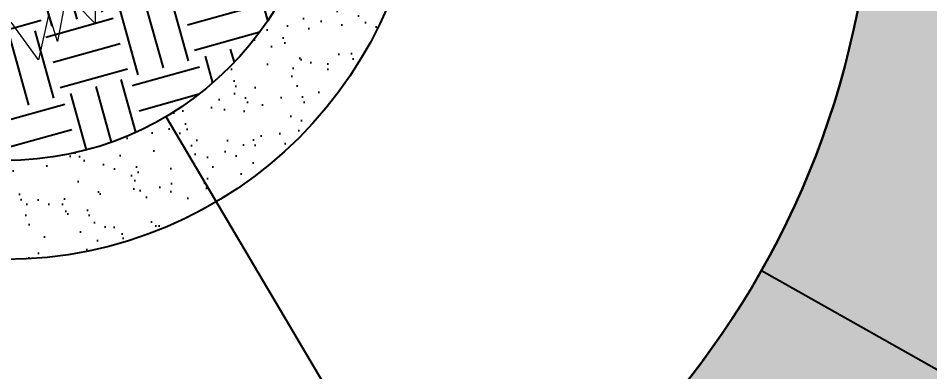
# Model space of a CAD drawing. Header units: millimetres. Extents: x 793 to 3159, y 750 to 2095.
# Drawn here: x 1307.894 to 1312.037, y 1021.949 to 1023.558 of the extents above; entities that cross this region are included whole.
import ezdxf

# ---------------------------------------------------------------- set-up
doc = ezdxf.new("R2010")
doc.units = ezdxf.units.MM
doc.layers.add('PLANTAS', color=64, linetype='Continuous', lineweight=5)
doc.layers.add('XR-CASETA$1$A-PISOS', color=1, linetype='Continuous')
pattern_1 = [(8.052967264651071, (1304.243274067052, 1022.833193521166), (0.09066859243765336, 0.1736209049839756), [0, -0.1544319999999998, 0, -0.1727199999999998, 0, -0.1650999999999998]), (338.0529672646509, (1304.243274067052, 1022.833193521166), (0.2975417093637804, 0.1612899137917793), [0, -0.08331200000000001, 0, -0.139192, 0, -0.05334000000000001]), (298.052967264651, (1304.134450614679, 1022.894630132707), (0.2758044180501389, -0.1550460648608153), [0, -0.05079999999999997, 0, -0.1828799999999999, 0, -0.2387599999999999]), (288.052967264651, (1304.134450614679, 1022.894630132707), (0.3098036984628135, -0.07249978416217584), [0, -0.02539999999999999, 0, -0.119888, 0, -0.1371599999999999])]

# ---------------------------------------------------------------- blocks, each defined once
blk = doc.blocks.new('ARBUST~5')
at = {"layer": 'PLANTAS'}
for p, q in [((-0.04871503003803923, 0.1843103827868759), (-0.03871503003804833, 0.2343103827868731)), ((-0.03871503003804833, 0.2343103827868731), (-0.008715030038047189, 0.194310382786874)), ((0.07128496996196532, 0.1843103827868759), (0.1119099699619426, 0.2211853827868779)), ((0.1012849699619665, 0.1543103827868748), (0.1119099699619426, 0.2211853827868779)), ((-0.06871503003804946, 0.1543103827868748), (-0.05871503003805856, 0.21431038278687)), ((-0.05871503003805856, 0.21431038278687), (-0.04871503003803923, 0.1843103827868759)), ((0.001284969961943716, 0.2043103827868791), (0.01128496996196304, 0.21431038278687)), ((0.01128496996196304, 0.21431038278687), (0.02128496996195395, 0.1743103827868779)), ((0.02128496996195395, 0.1743103827868779), (0.05440996996196645, 0.2124353827868717)), ((0.07128496996196532, 0.1843103827868759), (0.05440996996196645, 0.2124353827868717)), ((-0.008715030038047189, 0.194310382786874), (0.001284969961943716, 0.2043103827868791)), ((-0.0987150300380506, 0.1543103827868748), (-0.0987150300380506, 0.194310382786874)), ((-0.0987150300380506, 0.194310382786874), (-0.07871503003804037, 0.1743103827868779)), ((-0.1487150300380335, 0.1743103827868779), (-0.0987150300380506, 0.1543103827868748)), ((-0.1187150300380324, 0.1343103827868717), (-0.1487150300380335, 0.1743103827868779)), ((-0.07871503003804037, 0.1743103827868779), (-0.06871503003804946, 0.1543103827868748)), ((0.1012849699619665, 0.1543103827868748), (0.1212849699619483, 0.1743103827868779)), ((0.1212849699619483, 0.1743103827868779), (0.1312849699619676, 0.1243103827868737)), ((0.08128496996195622, 0.1543103827868748), (0.05128496996195508, 0.1043103827868705)), ((0.1312849699619676, 0.1243103827868737), (0.1712849699619596, 0.1543103827868748)), ((0.1712849699619596, 0.1543103827868748), (0.1512849699619494, 0.1043103827868705)), ((-0.05871503003805856, 0.1443103827868768), (-0.03871503003804833, 0.09431038278687964)), ((-0.1687150300380438, 0.1243103827868737), (-0.1187150300380324, 0.1343103827868717)), ((-0.1087150300380415, 0.1343103827868717), (-0.07871503003804037, 0.1043103827868705)), ((-0.02434003003804719, 0.1293103827868762), (-0.003715030038051736, 0.02243538278687396)), ((0.01128496996196304, 0.08431038278687453), (0.02128496996195395, 0.1343103827868717)), ((-0.1487150300380335, 0.1043103827868705), (-0.1687150300380438, 0.1243103827868737)), ((0.08128496996195622, 0.1143103827868757), (0.03503496996194144, 0.04743538278687964)), ((0.1312849699619676, 0.1143103827868757), (0.1012849699619665, 0.08431038278687453)), ((-0.1787150300380347, 0.07431038278686941), (-0.2187150300380551, 0.1043103827868705)), ((-0.1487150300380335, 0.1043103827868705), (-0.2180900300380415, 0.1043103827868705)), ((0.1912849699619414, 0.1043103827868705), (0.1512849699619494, 0.07431038278686941)), ((0.1512849699619494, 0.1043103827868705), (0.1912849699619414, 0.1043103827868705)), ((-0.1487150300380335, 0.08431038278687453), (-0.0987150300380506, 0.05431038278687339)), ((-0.1087150300380415, 0.08431038278687453), (-0.04246503003804492, 0.03243538278687907)), ((-0.1787150300380347, 0.07431038278686941), (-0.2093400300380495, 0.06306038278687964)), ((0.1512849699619494, 0.07431038278686941), (0.2112849699619517, 0.0643103827868785)), ((-0.1687150300380438, 0.02431038278687225), (-0.2099650300380347, 0.06306038278687964)), ((0.2112849699619517, 0.0643103827868785), (0.1812849699619505, 0.05431038278687339)), ((0.1812849699619505, 0.05431038278687339), (0.2312849699619619, 0.04431038278687538)), ((0.1212849699619483, 0.04431038278687538), (0.02940996996196077, 0.00743538278687339)), ((0.2312849699619619, 0.04431038278687538), (0.1912849699619414, 0.01431038278687424)), ((-0.2087150300380358, 0.01431038278687424), (-0.1687150300380438, 0.02431038278687225)), ((-0.07871503003804037, 0.01431038278687424), (-0.1287150300380517, 0.02431038278687225)), ((-0.1893400300380392, -0.0119396172131232), (-0.2087150300380358, 0.01431038278687424)), ((0.1912849699619414, 0.01431038278687424), (0.2100349699619528, -0.0119396172131232)), ((-0.1193400300380461, -0.04193961721312434), (-0.02746503003805856, -0.005064617213129452)), ((-0.2293400300380313, -0.04193961721312434), (-0.1893400300380392, -0.0119396172131232)), ((0.08065996996194258, -0.0119396172131232), (0.1306599699619539, -0.02193961721312832)), ((0.2106599699619665, -0.0119396172131232), (0.170659969961946, -0.02193961721312832)), ((0.0262849699619494, -0.1269396172131252), (0.005659969961953948, -0.02006461721313002)), ((0.170659969961946, -0.02193961721312832), (0.2119099699619653, -0.06068961721312149)), ((0.1106599699619437, -0.08193961721313059), (0.04440996996194713, -0.03006461721312093)), ((-0.1793400300380483, -0.05193961721312945), (-0.2293400300380313, -0.04193961721312434)), ((-0.07934003003805401, -0.1119396172131246), (-0.03309003003803923, -0.04506461721312149)), ((-0.2093400300380495, -0.06193961721312036), (-0.1793400300380483, -0.05193961721312945)), ((0.1506599699619642, -0.08193961721313059), (0.1006599699619528, -0.05193961721312945)), ((-0.1493400300380472, -0.07193961721312547), (-0.2093400300380495, -0.06193961721312036)), ((0.1806599699619653, -0.07193961721312547), (0.2112849699619517, -0.06068961721312149)), ((-0.1893400300380392, -0.1019396172131266), (-0.1493400300380472, -0.07193961721312547)), ((0.1806599699619653, -0.07193961721312547), (0.2206599699619574, -0.1019396172131266)), ((-0.129340030038037, -0.1119396172131246), (-0.09934003003803582, -0.08193961721313059)), ((-0.00934003003803241, -0.08193961721313059), (-0.01934003003805174, -0.1319396172131277)), ((0.06065996996196077, -0.1419396172131258), (0.04065996996195054, -0.0919396172131215)), ((-0.1493400300380472, -0.1019396172131266), (-0.1893400300380392, -0.1019396172131266)), ((-0.1693400300380574, -0.1519396172131238), (-0.1493400300380472, -0.1019396172131266)), ((-0.07934003003805401, -0.1519396172131238), (-0.04934003003805287, -0.1019396172131266)), ((0.1106599699619437, -0.1319396172131277), (0.08065996996194258, -0.1019396172131266)), ((0.1506599699619642, -0.1019396172131266), (0.2200349699619437, -0.1019396172131266)), ((0.1506599699619642, -0.1019396172131266), (0.170659969961946, -0.1219396172131226)), ((-0.129340030038037, -0.1219396172131226), (-0.1693400300380574, -0.1519396172131238)), ((-0.1193400300380461, -0.1719396172131269), (-0.129340030038037, -0.1219396172131226)), ((0.170659969961946, -0.1219396172131226), (0.120659969961963, -0.1319396172131277)), ((0.120659969961963, -0.1319396172131277), (0.1506599699619642, -0.1719396172131269)), ((-0.09934003003803582, -0.1519396172131238), (-0.1193400300380461, -0.1719396172131269)), ((-0.09934003003803582, -0.1519396172131238), (-0.1099650300380404, -0.2188146172131269)), ((0.07065996996195167, -0.1519396172131238), (0.06065996996196077, -0.211939617213126)), ((0.08065996996194258, -0.1719396172131269), (0.07065996996195167, -0.1519396172131238)), ((0.1506599699619642, -0.1719396172131269), (0.1006599699619528, -0.1519396172131238)), ((0.1006599699619528, -0.1519396172131238), (0.1006599699619528, -0.19193961721313)), ((-0.01934003003805174, -0.1719396172131269), (-0.05246503003803582, -0.2100646172131277)), ((-0.00934003003803241, -0.211939617213126), (-0.01934003003805174, -0.1719396172131269)), ((0.1006599699619528, -0.19193961721313), (0.08065996996194258, -0.1719396172131269)), ((-0.06934003003803468, -0.1819396172131249), (-0.1099650300380404, -0.2188146172131269)), ((-0.06934003003803468, -0.1819396172131249), (-0.05246503003803582, -0.2100646172131277)), ((0.05065996996194144, -0.1819396172131249), (0.04065996996195054, -0.2319396172131221)), ((0.06065996996196077, -0.211939617213126), (0.05065996996194144, -0.1819396172131249)), ((0.0106599699619494, -0.19193961721313), (0.0006599699619584953, -0.2019396172131209)), ((0.04065996996195054, -0.2319396172131221), (0.0106599699619494, -0.19193961721313)), ((0.0006599699619584953, -0.2019396172131209), (-0.00934003003803241, -0.211939617213126))]:
    blk.add_line(p, q, dxfattribs=at)

msp = doc.modelspace()

# ---------------------------------------------------------------- hatches: boundary and pattern name
at = {"layer": 'XR-CASETA$1$A-PISOS'}
h = msp.add_hatch(dxfattribs=at)
h.set_pattern_fill('AR-SAND', color=8, scale=0.003999999999999998, angle=-1.00351985088485)
h.set_pattern_definition(pattern_1)
edge = h.paths.add_edge_path()
edge.add_line((1304.279042666126, 1029.195928469922), (1304.261295561831, 1026.038966115719))
edge.add_arc((1307.832605655331, 1024.352134398412), 3.949640113536079, -80.86023783021892, 154.7172966512846, ccw=False)
edge.add_line((1308.459979427295, 1020.452639664898), (1310.656373199145, 1019.212658870233))
edge.add_line((1310.656373199145, 1019.212658870233), (1310.854770632548, 1019.564379349601))
edge.add_line((1310.854770632548, 1019.564379349601), (1311.193973834224, 1019.373042624667))
edge.add_arc((1307.83260565533, 1024.352134398411), 6.007507879765728, 304.0231541402596, 486.2649691707665)
h = msp.add_hatch(dxfattribs=at)
h.set_pattern_fill('AR-SAND', color=8, scale=0.003999999999999998, angle=-1.00351985088485)
h.set_pattern_definition(pattern_1)
edge = h.paths.add_edge_path(flags=17)
edge.add_arc((1307.832605655331, 1024.352134398412), 1.441772347306472, -1.00351985088485, 358.9964801491151)
edge = h.paths.add_edge_path()
edge.add_arc((1307.832605655331, 1024.352134398412), 1.891772347306472, -1.00351985088485, 358.9964801491151)
h = msp.add_hatch(dxfattribs=at)
h.set_pattern_fill('EARTH', color=34, scale=0.04999999999999999, angle=-316.0035198508849)
h.set_pattern_definition([(15.55296726465102, (1304.243274067052, 1022.833193521166), (0.2207431129756005, 0.3910050870178561), [0.3174999999999998, -0.3174999999999998]), (15.55296726465102, (1304.211349946919, 1022.947896308665), (0.2207431129756005, 0.3910050870178561), [0.3174999999999998, -0.3174999999999998]), (15.55296726465102, (1304.179425826786, 1023.062599096164), (0.2207431129756005, 0.3910050870178561), [0.3174999999999998, -0.3174999999999998]), (105.552967264651, (1304.207018715908, 1023.111474732041), (-0.3910050870178561, 0.2207431129756005), [0.3174999999999998, -0.3174999999999998]), (105.552967264651, (1304.321721503407, 1023.143398852174), (-0.3910050870178561, 0.2207431129756005), [0.3174999999999998, -0.3174999999999998]), (105.552967264651, (1304.436424290906, 1023.175322972307), (-0.3910050870178561, 0.2207431129756005), [0.3174999999999998, -0.3174999999999998])])
edge = h.paths.add_edge_path()
edge.add_arc((1307.832605655331, 1024.352134398412), 1.441772347306472, -1.00351985088485, 358.9964801491151)

# ---------------------------------------------------------------- linework, layer by layer
at = {"layer": 'XR-CASETA$1$A-PISOS', "color": 3}
for points, elevation in [([(1304.292565575037, 1031.60146537582), (1304.29668273128, 1032.33385005383), (1305.962044331254, 1035.254889783084), (1319.558845049553, 1027.507631829103), (1317.529764345369, 1023.945075578143), (1316.808109766017, 1024.356099370864), (1315.62354279681, 1022.257860813701, 0.6436746733936217)], -96.5458544233042), ([(1304.292565575037, 1031.60146537582), (1304.279042666126, 1029.195928469922, -1.019757419304929), (1311.193973834223, 1019.373042624667), (1310.995380304364, 1019.021271376281), (1312.798577244057, 1018.003271050935), (1312.999396578954, 1018.352436996456), (1313.292844866848, 1018.184176829335), (1315.62354279681, 1022.257860813701, 0.6436746733935899)], -96.5458544233042), ([(1304.279042666126, 1029.195928469922), (1304.261295561831, 1026.038966115719, -1.657351605658644), (1308.459979427295, 1020.452639664898), (1310.656373199145, 1019.212658870233), (1310.854770632548, 1019.564379349601), (1311.193973834223, 1019.373042624667, 1.019757419305139)], -96.5458544233042), ([(1304.243274067052, 1022.833193521166), (1308.459979427295, 1020.452639664898, 1.657351605658638), (1304.261295561831, 1026.038966115719)], 608.3446596794142)]:
    msp.add_lwpolyline(points, format="xyb", close=True, dxfattribs=dict(at, elevation=elevation))
at = {"layer": 'XR-CASETA$1$A-PISOS', "color": 3, "elevation": -96.53950442330421}
for points in [[(1308.565508542695, 1023.11053830501), (1310.758997676093, 1019.394592323745)], [(1311.271993921016, 1022.41041727578), (1314.779313514537, 1020.430349315081)]]:
    msp.add_lwpolyline(points, dxfattribs=at)
at = {"layer": 'XR-CASETA$1$A-PISOS', "color": 3}
for radius in [1.891772347306472, 1.441772347306472]:
    msp.add_circle((1307.832605655331, 1024.352134398412, -96.5458544233042), radius, dxfattribs=at)

# ---------------------------------------------------------------- block references
at = {"xscale": 4.231523550085398, "yscale": 4.231523550085398, "zscale": 4.231523550085398, "rotation": 358.9964801491151}
msp.add_blockref('ARBUST~5', (1307.83204632104, 1024.353171157395, 2.724145576695776), dxfattribs=at)

doc.saveas('drawing.dxf')
